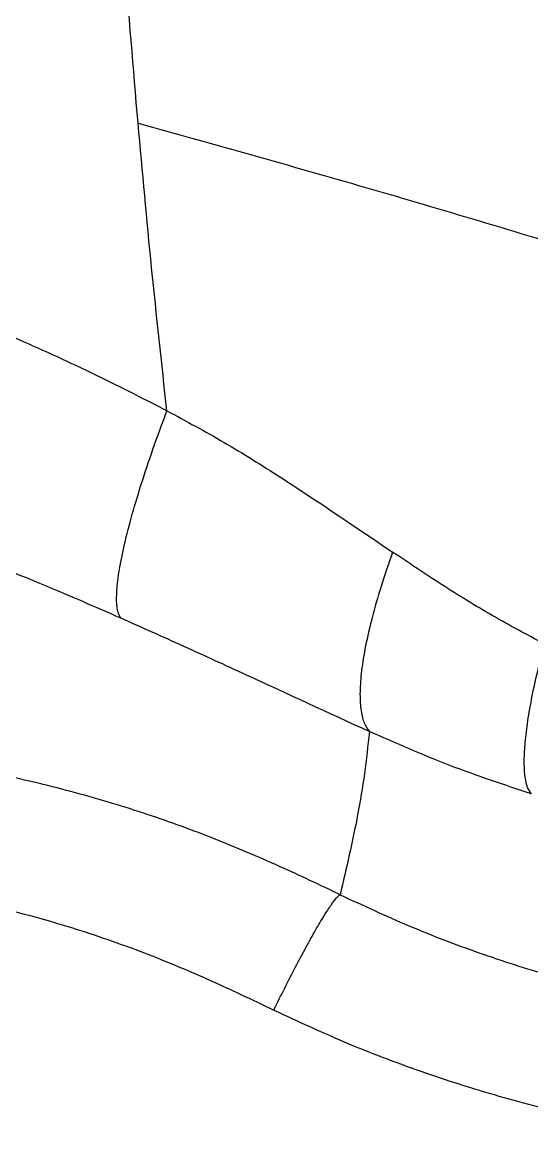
# Model space of a CAD drawing. Extents: x 939 to 1039, y 781 to 934.
# Drawn here: x 998.18 to 1001.99, y 806.78 to 815.24 of the extents above; entities that cross this region are included whole.
import ezdxf

# ---------------------------------------------------------------- set-up
doc = ezdxf.new("R2010")
doc.units = 0
doc.header["$MEASUREMENT"] = 0
doc.layers.add('1', color=4, linetype='Continuous')

# ---------------------------------------------------------------- blocks, each defined once
blk = doc.blocks.new('Envoy')
at = {"layer": '1', "color": 3, "linetype": 'Continuous', "lineweight": 25}
for points, knots in [([(60.3908, 15.3175), (60.3562, 15.7287), (60.2871, 16.5517), (60.2046, 17.7959), (60.1376, 19.0479), (60.088, 20.3076), (60.0554, 21.5717), (60.0403, 22.8388), (60.0425, 24.1066), (60.0624, 25.3728), (60.0984, 26.6348), (60.1369, 27.4727), (60.1561, 27.8908)], [0, 0, 0, 0, 0.099139, 0.198449, 0.298334, 0.398443, 0.498741, 0.599157, 0.699622, 0.800006, 0.900206, 1, 1, 1, 1]), ([(60.6067, 13.1658), (60.5676, 13.522), (60.4892, 14.2366), (60.4236, 14.9565), (60.3908, 15.3175)], [0, 0, 0, 0, 0.498541, 1, 1, 1, 1]), ([(60.3908, 15.3175), (60.6773, 15.238), (61.2499, 15.0789), (62.1011, 14.8351), (62.9463, 14.587), (63.5038, 14.4161), (63.7825, 14.3306)], [0, 0, 0, 0, 0.2503674, 0.500377, 0.750197, 1, 1, 1, 1]), ([(60.6067, 13.1658), (60.4186, 13.2617), (60.042, 13.4537), (59.4631, 13.718), (58.8715, 13.9599), (58.2656, 14.1741), (57.6461, 14.3577), (57.015, 14.5084), (56.3749, 14.6258), (55.7284, 14.7101), (55.078, 14.766), (54.6437, 14.7819), (54.4265, 14.7898)], [0, 0, 0, 0, 0.09954, 0.199261, 0.299041, 0.398904, 0.49895, 0.599068, 0.699175, 0.799327, 0.899629, 1, 1, 1, 1]), ([(60.2587, 11.6169), (60.2495, 11.6382), (60.231, 11.6808), (60.2286, 11.797), (60.2449, 11.9489), (60.2814, 12.1373), (60.3367, 12.3573), (60.4102, 12.6053), (60.4994, 12.8752), (60.5709, 13.0689), (60.6067, 13.1658)], [0, 0, 0, 0, 0.125001, 0.250001, 0.375, 0.499999, 0.625, 0.749998, 0.874998, 1, 1, 1, 1]), ([(60.6067, 13.1658), (60.7496, 13.0885), (61.0369, 12.933), (61.4583, 12.6694), (61.8763, 12.3912), (62.1548, 12.2024), (62.294, 12.1079)], [0, 0, 0, 0, 0.247449, 0.497474, 0.748614, 1, 1, 1, 1]), ([(54.2508, 12.9528), (54.4588, 12.9502), (54.875, 12.9451), (55.5008, 12.9182), (56.1246, 12.8608), (56.7428, 12.7691), (57.3525, 12.6433), (57.9519, 12.4861), (58.5405, 12.3011), (59.1197, 12.0921), (59.6921, 11.8639), (60.0697, 11.6993), (60.2587, 11.6169)], [0, 0, 0, 0, 0.099868, 0.199864, 0.299885, 0.399999, 0.500205, 0.600344, 0.700259, 0.80008, 0.899958, 1, 1, 1, 1]), ([(62.294, 12.1079), (62.2641, 12.0212), (62.2048, 11.8496), (62.1381, 11.6144), (62.0893, 11.4027), (62.0594, 11.2172), (62.0475, 11.0585), (62.0538, 10.9291), (62.0765, 10.8272), (62.1057, 10.7863), (62.1204, 10.7657)], [0, 0, 0, 0, 0.1267739, 0.2509962, 0.3741144, 0.4971918, 0.6209515, 0.7458464, 0.8721422, 1, 1, 1, 1]), ([(63.4299, 11.4209), (63.2985, 11.4904), (63.0363, 11.6289), (62.6605, 11.8636), (62.4157, 12.0268), (62.294, 12.1079)], [0, 0, 0, 0, 0.335655, 0.669907, 1, 1, 1, 1]), ([(60.2587, 11.6169), (60.4161, 11.5465), (60.7315, 11.4056), (61.3521, 11.1203), (61.8139, 10.9072), (62.1204, 10.7657)], [0, 0, 0, 0, 0.25117, 0.503064, 1, 1, 1, 1]), ([(63.3317, 10.2991), (63.3217, 10.3133), (63.3019, 10.3415), (63.2842, 10.4172), (63.2767, 10.5174), (63.2808, 10.6447), (63.2972, 10.7987), (63.3271, 10.9801), (63.3704, 11.1883), (63.4098, 11.3424), (63.4299, 11.4209)], [0, 0, 0, 0, 0.130544, 0.2586776, 0.3841505, 0.5071308, 0.628361, 0.7492905, 0.8721679, 1, 1, 1, 1]), ([(61.9016, 9.5446), (61.7513, 9.6164), (61.444, 9.7631), (60.9639, 9.9667), (60.4555, 10.1524), (59.9205, 10.3135), (59.363, 10.4471), (58.7879, 10.5528), (58.1222, 10.6427), (57.3728, 10.707), (56.5517, 10.743), (55.7526, 10.7563), (54.9882, 10.7583), (54.4916, 10.7582), (54.2508, 10.7581)], [0, 0, 0, 0, 0.063948, 0.130692, 0.199918, 0.271341, 0.344645, 0.419434, 0.495211, 0.601807, 0.707311, 0.80985, 0.907802, 1, 1, 1, 1]), ([(62.1204, 10.7657), (62.1092, 10.6603), (62.0869, 10.4495), (62.0174, 10.0409), (61.9479, 9.7431), (61.9016, 9.5446)], [0, 0, 0, 0, 0.2500856, 0.5000544, 1, 1, 1, 1]), ([(63.3317, 10.2991), (63.1274, 10.367), (62.7144, 10.5041), (62.3198, 10.6779), (62.1204, 10.7657)], [0, 0, 0, 0, 0.494823, 1, 1, 1, 1]), ([(54.2508, 9.8257), (54.4905, 9.8253), (54.9816, 9.8246), (55.7315, 9.8175), (56.5031, 9.7987), (57.2823, 9.7582), (58.012, 9.6901), (58.681, 9.5929), (59.2825, 9.471), (59.8547, 9.3169), (60.3961, 9.1311), (60.9111, 8.9181), (61.242, 8.7599), (61.4063, 8.6814)], [0, 0, 0, 0, 0.098109, 0.200962, 0.306882, 0.413987, 0.520254, 0.606825, 0.690717, 0.77156, 0.849511, 0.925258, 1, 1, 1, 1]), ([(61.4063, 8.6814), (61.4334, 8.7368), (61.4876, 8.8475), (61.5691, 9.0064), (61.6471, 9.153), (61.7193, 9.2822), (61.7831, 9.3899), (61.8361, 9.4716), (61.8777, 9.5273), (61.8936, 9.5388), (61.9016, 9.5446)], [0, 0, 0, 0, 0.1250068, 0.2500074, 0.3750022, 0.4999996, 0.6249976, 0.7499931, 0.874993, 1, 1, 1, 1]), ([(61.9016, 9.5446), (62.0721, 9.4652), (62.4124, 9.3068), (62.937, 9.1065), (63.4683, 8.9346), (64.0051, 8.7944), (64.5454, 8.6847), (65.0878, 8.6068), (65.6318, 8.5574), (65.9953, 8.5506), (66.1771, 8.5472)], [0, 0, 0, 0, 0.1274874, 0.2544506, 0.3807203, 0.5061798, 0.6306426, 0.7543279, 0.8771426, 1, 1, 1, 1]), ([(61.4063, 8.6814), (61.5924, 8.595), (61.9642, 8.4225), (62.5393, 8.2061), (63.1241, 8.0217), (63.7181, 7.8724), (64.3193, 7.7562), (64.9258, 7.6739), (65.5366, 7.6212), (65.9455, 7.6131), (66.1502, 7.6091)], [0, 0, 0, 0, 0.125531, 0.250816, 0.375897, 0.500851, 0.625616, 0.750426, 0.875026, 1, 1, 1, 1])]:
    blk.add_open_spline(points, degree=3, knots=knots, dxfattribs=at)

msp = doc.modelspace()

# ---------------------------------------------------------------- block references
at = {"layer": '1'}
msp.add_blockref('Envoy', (938.6538, 799.1744), dxfattribs=at)

doc.saveas('drawing.dxf')
